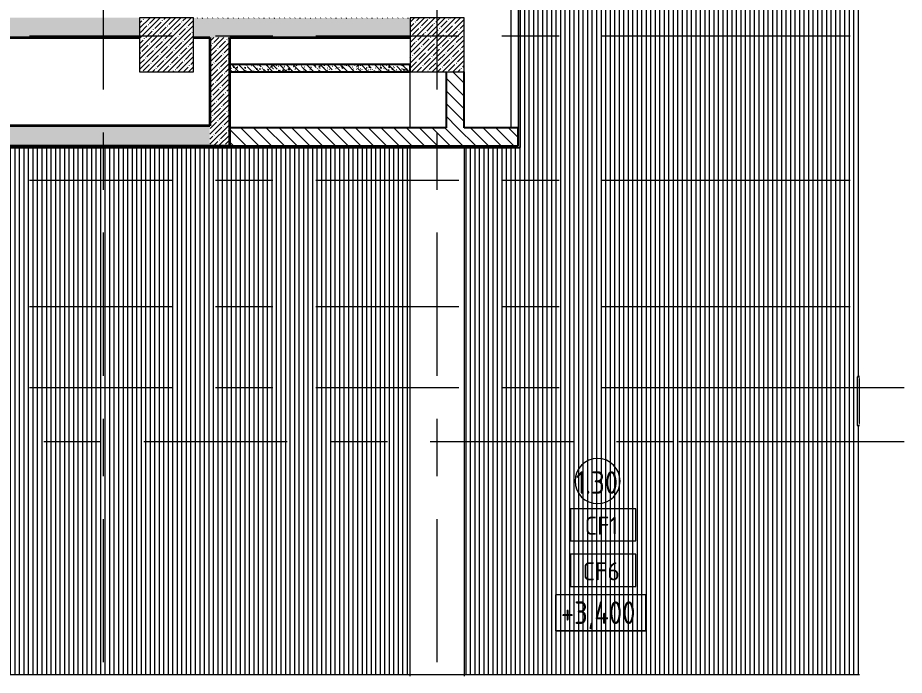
# Model space of a CAD drawing. Header units: millimetres. Extents: x -4196 to 190310, y -8553 to 29000.
# Drawn here: x 28660 to 38490, y 7910 to 15200 of the extents above; entities that cross this region are included whole.
import ezdxf

# ---------------------------------------------------------------- set-up
doc = ezdxf.new("R2010")
doc.units = ezdxf.units.MM
doc.linetypes.add('Осевая', pattern=[3175, 635, -476.25, 1587.5, -476.25])
for name, color, linetype, lineweight in [('A-AREA-IDEN', 7, 'Continuous', 9), ('A-CLNG-IDEN', 7, 'Continuous', 9), ('A-CLNG-PATT', 7, 'Continuous', 9), ('A-FLOR', 7, 'Continuous', 9), ('G-ANNO-DIMS', 7, 'Continuous', 9), ('I-WALL', 7, 'Continuous', 9), ('S-COLS', 7, 'Continuous', 9), ('Оси', 7, 'Continuous', 9), ('Оси-2', 7, 'Осевая', 9)]:
    doc.layers.add(name, color=color, linetype=linetype, lineweight=lineweight)
for name, color, linetype, lineweight, true_color in [('A-WALL-1', 7, 'Continuous', 35, 0x3c3c3c), ('A-WALL-2', 7, 'Continuous', 25, 0x3c3c3c), ('A-WALL-FNSH-2', 7, 'Continuous', 13, 0x3c3c3c)]:
    doc.layers.add(name, color=color, linetype=linetype, lineweight=lineweight, true_color=true_color)
doc.styles.add('GOST Common', font='GOST_Common.ttf', dxfattribs={"width": 0.9, "height": 250})
doc.styles.add('GOST Common_1', font='GOST_Common.ttf', dxfattribs={"height": 200})
pattern_1 = [(45, (0, 0), (-57.02463, 57.02463), []), (45, (57.025, 0), (-57.02463, 57.02463), [100.806, -20.161, 3.353, -16.808])]
pattern_2 = [(135, (0, 0), (-70.71068, -70.71068), [])]

# ---------------------------------------------------------------- blocks, each defined once
blk = doc.blocks.new('BSC_Колонна _Прямоугольная - 600х600-V27-План потолков с обозначением видов отделки и геометрии 1 этажа в осях 1-12')
at = {"layer": 'S-COLS'}
h = blk.add_hatch(dxfattribs=at)
h.set_pattern_fill('FP_38', color=256, style=0, pattern_type=2)
h.set_pattern_definition([(45, (-33310, -14900), (-57.02463, 57.02463), []), (45, (-33252.975, -14900), (-57.02463, 57.02463), [100.806, -20.161, 3.353, -16.808])])
h.paths.add_polyline_path([(59, -300), (300, -300), (300, 300), (-300, 300), (-300, -300)])
for p, q in [((300, 300), (-300, 300)), ((-300, 300), (-300, -300)), ((300, -300), (300, 300)), ((-300, -300), (300, -300))]:
    blk.add_line(p, q, dxfattribs=at)
blk = doc.blocks.new('BSC_Колонна _Прямоугольная - 600х600-V30-План потолков с обозначением видов отделки и геометрии 1 этажа в осях 1-12')
at = {"layer": 'S-COLS'}
h = blk.add_hatch(dxfattribs=at)
h.set_pattern_fill('FP_42', color=256, style=0, pattern_type=2)
h.set_pattern_definition([(45, (-30310, -14900), (-57.02463, 57.02463), []), (45, (-30252.975, -14900), (-57.02463, 57.02463), [100.806, -20.161, 3.353, -16.808])])
h.paths.add_polyline_path([(-300, -300), (300, -300), (300, 300), (-300, 300), (-300, 80)])
for p, q in [((300, 300), (-300, 300)), ((-300, 300), (-300, -300)), ((300, -300), (300, 300)), ((-300, -300), (300, -300))]:
    blk.add_line(p, q, dxfattribs=at)
blk = doc.blocks.new('BSC_Колонна _Прямоугольная - 500х500-V56-План потолков с обозначением видов отделки и геометрии 1 этажа в осях 1-12')
at = {"layer": 'S-COLS'}
h = blk.add_hatch(dxfattribs=at)
h.set_pattern_fill('FP_75', color=256, style=0, pattern_type=2)
h.set_pattern_definition([(45, (-38240, -10950), (-57.02463, 57.02463), []), (45, (-38182.975, -10950), (-57.02463, 57.02463), [100.806, -20.161, 3.353, -16.808])])
h.paths.add_polyline_path([(-248.1, -250), (-248.1, 250), (-250, 250), (-250, -250)])
for p, q in [((-248.1, 250), (-250, 250)), ((-250, 250), (-250, -250)), ((-250, -250), (-248.1, -250))]:
    blk.add_line(p, q, dxfattribs=at)
blk = doc.blocks.new('Марка_Помещения - Номер-25198446-План потолков с обозначением видов отделки и геометрии 1 этажа в осях 1-12')
at = {"layer": 'A-AREA-IDEN'}
for start, end in [(360, 180), (180, 360)]:
    blk.add_arc((0, 0), 2.5, start, end, dxfattribs=at)
blk = doc.blocks.new('М_потолков - Марка_ Имя типа-25382930-План потолков с обозначением видов отделки и геометрии 1 этажа в осях 1-12')
at = {"layer": 'A-CLNG-IDEN'}
for p, q in [((3.625, 1.984375), (-3.625, 1.984375)), ((-3.625, 1.984375), (-3.625, -1.59375)), ((3.625, -1.59375), (3.625, 1.984375)), ((-3.625, -1.59375), (3.625, -1.59375))]:
    blk.add_line(p, q, dxfattribs=at)
blk = doc.blocks.new('Высотные отметки - 10х4_h_-17668695-План потолков с обозначением видов отделки и геометрии 1 этажа в осях 1-12')
at = {"layer": 'G-ANNO-DIMS'}
for p, q in [((-5, 4), (-5, 0)), ((5, 4), (-5, 4)), ((5, 4), (-5, 4)), ((-5, 4), (-5, 0)), ((5, 4), (5, 0)), ((5, 0), (5, 4)), ((5, 0), (-5, 0)), ((-5, 0), (5, 0))]:
    blk.add_line(p, q, dxfattribs=at)

msp = doc.modelspace()

# ---------------------------------------------------------------- hatches: boundary and pattern name
at = {"layer": 'A-CLNG-PATT'}
h = msp.add_hatch(dxfattribs=at)
h.set_pattern_fill('FP_83', color=256, style=0, pattern_type=2)
h.set_pattern_definition([(90, (14981, 17631.64), (-50, 3e-15), [])])
h.paths.add_polyline_path([(28707.9, 7920), (33010, 7920), (33010, 13760), (28060, 13760), (28060, 10880), (22570, 10880), (22570, 11880), (20281, 11880), (20281, 7920), (20494.8, 7920), (20494.7, 7956.4), (20630, 7920), (27381.6, 7920)])
h.paths.add_polyline_path([(33610, 7920), (37991.9, 7920), (37991.9, 10680), (37970, 10680), (37970, 11220), (37991.9, 11220), (37991.9, 23003), (37619, 23004), (37619, 23380), (34560, 23380), (34560, 23000), (34250.8, 23000), (34250.8, 18475.5), (34230, 18475.5), (34230, 13760), (33610, 13760), (33610, 8020.1)])
at = {"layer": 'I-WALL'}
h = msp.add_hatch(dxfattribs=at)
h.set_pattern_fill('FP_1', color=256, style=0, pattern_type=2)
h.set_pattern_definition(pattern_1)
h.paths.add_polyline_path([(22570, 14980), (25810, 14980), (25810, 15200), (22510, 15200), (22510, 14980), (22569, 14980)])
h.paths.add_polyline_path([(26410, 14980), (30010, 14980), (30010, 15195.5), (30000, 15195.5), (30000, 15200), (26410, 15200), (26410, 15058.8)])
h.paths.add_polyline_path([(33010, 14980), (33010, 15195.5), (30610, 15195.5), (30610, 14980), (32686.8, 14980)])
h = msp.add_hatch(dxfattribs=at)
h.set_pattern_fill('FP_1', color=256, style=0, pattern_type=2)
h.set_pattern_definition(pattern_1)
h.paths.add_polyline_path([(31010, 15195.5), (33010, 15195.5), (33010, 15200), (30610, 15200), (30610, 15195.5), (30790, 15195.5)])
h.paths.add_polyline_path([(30000, 15195.5), (30010, 15195.9), (30010, 15200), (30000, 15200)])
h = msp.add_hatch(dxfattribs=at)
h.set_pattern_fill('FP_1', color=256, style=0, pattern_type=2)
h.set_pattern_definition(pattern_1)
h.paths.add_polyline_path([(30790, 13780), (31010, 13780), (31010, 14980), (30790, 14980), (30790, 13980)])
h = msp.add_hatch(dxfattribs=at)
h.set_pattern_fill('FP_39', color=256, style=0, pattern_type=2)
h.set_pattern_definition([(135, (0, 0), (-75.43415, -75.43415), [106.68, -17.78, 3.556, -17.78]), (135, (0, 75.39), (-75.43415, -75.43415), []), (50, (0, 0), (127.52922, -11.15758), [13.335, -146.685]), (355, (0, 0), (-24.66966, 133.74002), [10.668, -117.348]), (100.451, (10.63, -0.93), (102.85973, 122.5818), [11.333, -124.663]), (46.184, (0, 35.56), (189.75516, -29.43036), [20.002, -220.027]), (96.636, (15.81, 33.1), (166.1822, 173.1996), [17, -186.995]), (351.184, (0, 35.56), (166.1839, 173.1976), [16.002, -176.022]), (21, (17.78, 26.67), (106.13027, -71.58603), [13.335, -146.685]), (326, (17.78, 26.67), (43.26188, 128.93175), [10.668, -117.348]), (71.451, (26.62, 20.7), (149.39198, 57.34505), [11.333, -124.663]), (37.5, (0, 0), (2.16223, 59.18836), [3.353, -112.573, 3.353, -115.773, -117.793]), (37.5, (0, 0), (2.16223, 59.18836), [-235.052, 3.353, -114.44]), (7.5, (0, 0), (46.77386, 70.12615), [3.353, -64.567, 3.353, -109.906, -44.894]), (7.5, (0, 0), (46.77386, 70.12615), [-181.178, 3.353, -41.542]), (327.5, (-39.65, 0), (94.91367, -4.010093), [3.353, -41.097, 3.353, -135.331, -184.023]), (327.5, (-39.65, 0), (94.91367, -4.010093), [-183.134, 3.353, -180.67]), (317.5, (-57.43, 0), (103.69057, 17.79882), [3.353, -54.432, 3.353, -88.748, -130.683]), (317.5, (-57.43, 0), (103.69057, 17.79882), [-149.885, 3.353, -127.33])])
h.paths.add_polyline_path([(32900.6, 14600), (33009.7, 14600), (33009.7, 14680), (31010, 14680), (31010, 14600), (32686.8, 14600)])
h = msp.add_hatch(dxfattribs=at)
h.set_pattern_fill('FP_19', color=256, style=0, pattern_type=2)
h.set_pattern_definition(pattern_2)
h.paths.add_polyline_path([(33410.5, 13980), (33610.5, 13980), (33610, 14600), (33410.5, 14600), (33410.5, 14046.7)])
h = msp.add_hatch(dxfattribs=at)
h.set_pattern_fill('FP_1', color=256, style=0, pattern_type=2)
h.set_pattern_definition(pattern_1)
h.paths.add_polyline_path([(27840, 13780), (30790, 13780), (30790, 14000), (22590, 14000), (22590, 13780), (27820, 13780)])
h = msp.add_hatch(dxfattribs=at)
h.set_pattern_fill('FP_19', color=256, style=0, pattern_type=2)
h.set_pattern_definition(pattern_2)
h.paths.add_polyline_path([(34205.7, 13780), (34210, 13780), (34210, 13980), (31010, 13980), (31010, 13780), (34198.3, 13780)])

# ---------------------------------------------------------------- linework, layer by layer
at = {"layer": 'A-FLOR'}
for p, q in [((33010, 13980), (33010, 14600)), ((33010, 14600), (33410.5, 14600)), ((33010, 7900), (33010, 13780)), ((33610, 13780), (33610, 7900))]:
    msp.add_line(p, q, dxfattribs=at)
at = {"layer": 'A-WALL-1'}
for p, q in [((26410, 14980), (30010, 14980)), ((30610, 14980), (30790, 14980)), ((30790, 14980), (30790, 14000)), ((31010, 14980), (33010, 14980)), ((31010, 13780), (31010, 14980)), ((30790, 14000), (22590, 14000)), ((22590, 13780), (31010, 13780))]:
    msp.add_line(p, q, dxfattribs=at)
at = {"layer": 'A-WALL-2'}
for p, q in [((33009.7, 14680), (31010, 14680)), ((33009.7, 14600), (33009.7, 14680)), ((31010, 14600), (33009.7, 14600)), ((33410.5, 14600), (33410.5, 13980)), ((33610.5, 13980), (33610.5, 14600)), ((33410.5, 13980), (31010, 13980)), ((34210, 13980), (33610.5, 13980)), ((34210, 13780), (34210, 13980)), ((31010, 13780), (34210, 13780))]:
    msp.add_line(p, q, dxfattribs=at)
at = {"layer": 'A-WALL-FNSH-2'}
for p, q in [((34230, 13760), (28060, 13760)), ((28061, 13759), (34230, 13759)), ((34230, 13759), (34230, 13760)), ((37991.9, 11221), (37970, 11221)), ((37970, 11221), (37970, 11220)), ((37970, 11220), (37991.9, 11220)), ((37991.9, 10680), (37969, 10680)), ((37969, 10680), (37969, 10679)), ((37969, 10679), (37991.9, 10679))]:
    msp.add_line(p, q, dxfattribs=at)
at = {"layer": 'I-WALL'}
for p, q in [((34230, 18475.5), (34230, 13760)), ((34210, 17650), (34210, 13980)), ((34130, 13980), (34130, 15770)), ((37970, 10680), (37970, 11220)), ((20629.1, 7920), (37991.9, 7920))]:
    msp.add_line(p, q, dxfattribs=at)
at = {"layer": 'Оси'}
for p, q in [((35390, 15000), (37890, 15000)), ((35390, 13400), (37890, 13400)), ((35390, 12000), (37890, 12000)), ((35990, 11100), (38490, 11100)), ((35990, 10500), (38490, 10500))]:
    msp.add_line(p, q, dxfattribs=at)
at = {"layer": 'Оси-2'}
for p, q in [((29610, 593.7), (29610, 24898.1)), ((33310, 593.7), (33310, 24898.1)), ((-896.3, 15000), (35390, 15000)), ((-896.3, 13400), (35390, 13400)), ((-896.3, 12000), (35390, 12000)), ((-896.3, 11100), (35990, 11100)), ((373.7, 10500), (35990, 10500))]:
    msp.add_line(p, q, dxfattribs=at)

# ---------------------------------------------------------------- block references
at = {"layer": 'A-AREA-IDEN', "xscale": 99.99999999999993, "yscale": 99.99999999999993, "zscale": 99.99999999999993}
msp.add_blockref('Марка_Помещения - Номер-25198446-План потолков с обозначением видов отделки и геометрии 1 этажа в осях 1-12', (35089.2, 10063.2), dxfattribs=at)
at = {"layer": 'A-CLNG-IDEN', "xscale": 99.99999999999993, "yscale": 99.99999999999993, "zscale": 99.99999999999993}
for p in [(35150, 9558.2), (35150, 9053.1)]:
    msp.add_blockref('М_потолков - Марка_ Имя типа-25382930-План потолков с обозначением видов отделки и геометрии 1 этажа в осях 1-12', p, dxfattribs=at)
at = {"layer": 'G-ANNO-DIMS', "xscale": 99.99999999999993, "yscale": 99.99999999999993, "zscale": 99.99999999999993}
msp.add_blockref('Высотные отметки - 10х4_h_-17668695-План потолков с обозначением видов отделки и геометрии 1 этажа в осях 1-12', (35123.1, 8402), dxfattribs=at)
at = {"layer": 'S-COLS'}
for name, p in [('BSC_Колонна _Прямоугольная - 600х600-V30-План потолков с обозначением видов отделки и геометрии 1 этажа в осях 1-12', (30310, 14900)), ('BSC_Колонна _Прямоугольная - 600х600-V27-План потолков с обозначением видов отделки и геометрии 1 этажа в осях 1-12', (33310, 14900)), ('BSC_Колонна _Прямоугольная - 500х500-V56-План потолков с обозначением видов отделки и геометрии 1 этажа в осях 1-12', (38240, 10950))]:
    msp.add_blockref(name, p, dxfattribs=at)

# ---------------------------------------------------------------- texts
at = {"layer": 'A-AREA-IDEN', "insert": (34847.4, 10171.8), "char_height": 250, "width": 606.076, "attachment_point": 1, "style": 'GOST Common'}
msp.add_mtext('1.30', dxfattribs=at)
at = {"layer": 'A-CLNG-IDEN', "char_height": 200, "attachment_point": 1, "style": 'GOST Common_1'}
for s, insert, width in [('CF1', (34947.2, 9668), 472.996), ('CF6', (34924.2, 9162.9), 529.114)]:
    msp.add_mtext(s, dxfattribs=dict(at, insert=insert, width=width))
at = {"layer": 'G-ANNO-DIMS', "insert": (34683.1, 8728.7), "char_height": 250, "width": 1055.976, "attachment_point": 1, "line_spacing_factor": 1.022761, "style": 'GOST Common'}
msp.add_mtext('+3,400', dxfattribs=at)

doc.saveas('drawing.dxf')
